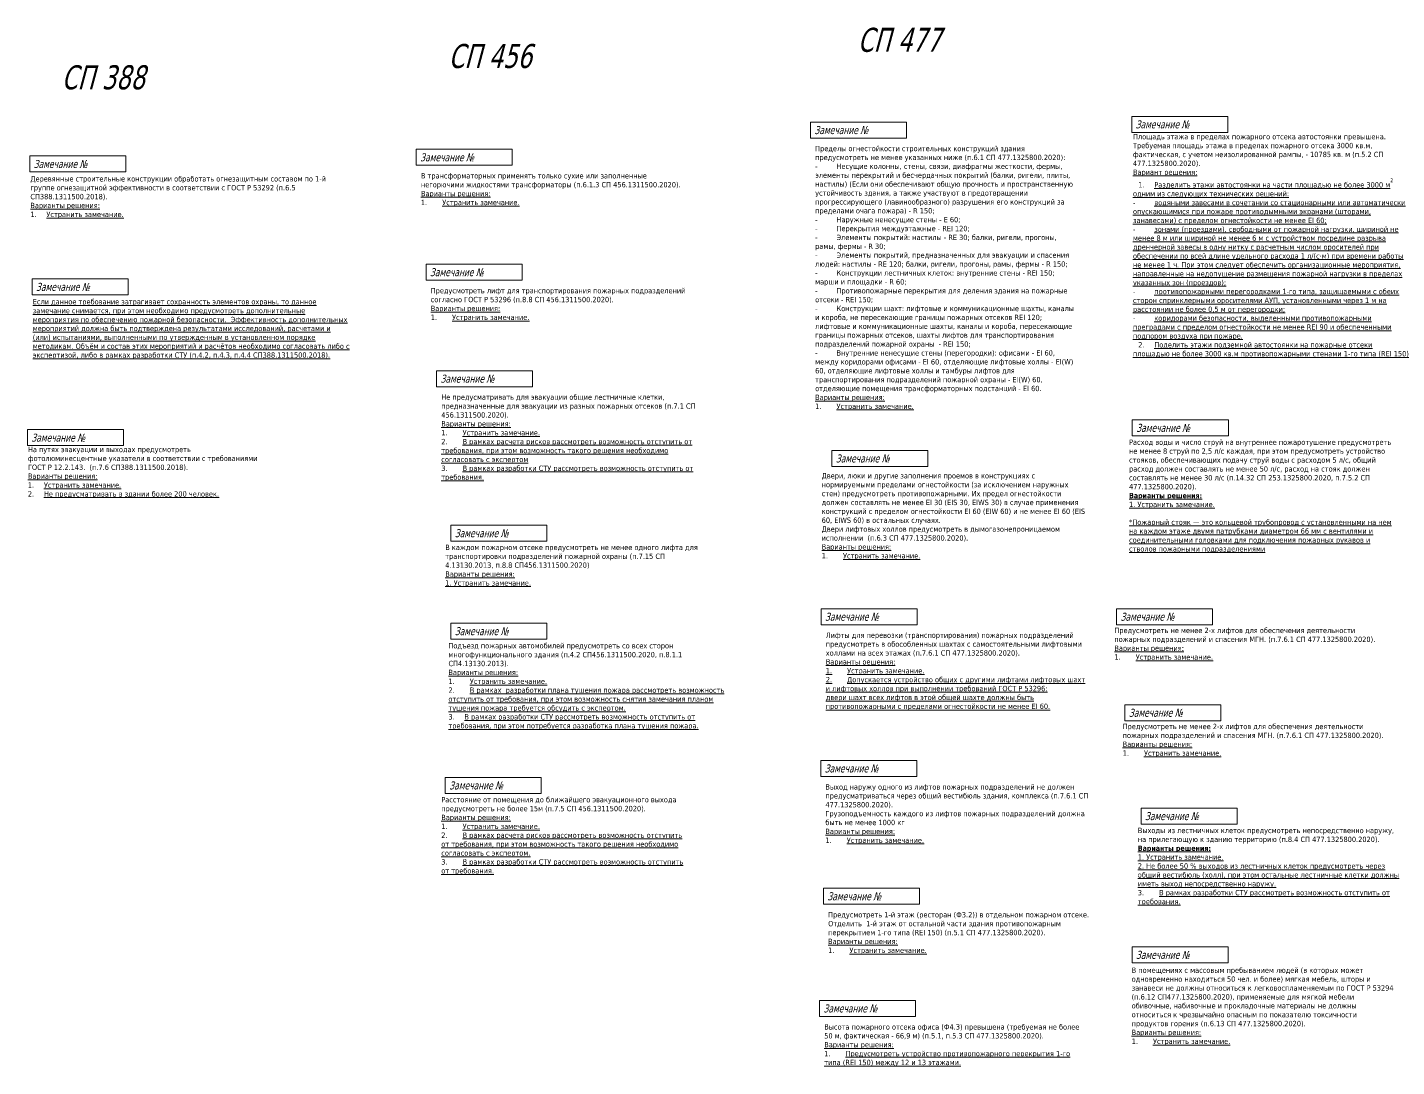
# Model space of a CAD drawing. Header units: millimetres. Extents: x -204396 to 1997851, y -2958255 to 237418.
# Drawn here: x 1094857 to 1248865, y -206545 to -89591 of the extents above; entities that cross this region are included whole.
import ezdxf

# ---------------------------------------------------------------- set-up
doc = ezdxf.new("R2010")
doc.units = ezdxf.units.MM
doc.layers.add('экспертиза', color=1, linetype='Continuous', lineweight=0)
doc.styles.add('ЭКСПЕРТИЗА', font='tahoma.ttf')

msp = doc.modelspace()

# ---------------------------------------------------------------- linework, layer by layer
at = {"layer": 'экспертиза', "lineweight": 0}
for points in [[(1219065, -99607), (1229865, -99607), (1229865, -101407), (1219065, -101407), (1219065, -99607)], [(1182938, -100247), (1193738, -100247), (1193738, -102047), (1182938, -102047), (1182938, -100247)], [(1138593, -103316), (1149393, -103316), (1149393, -105116), (1138593, -105116), (1138593, -103316)], [(1139696, -116242), (1150496, -116242), (1150496, -118042), (1139696, -118042), (1139696, -116242)], [(1140885, -128228), (1151685, -128228), (1151685, -130028), (1140885, -130028), (1140885, -128228)], [(1219137, -133761), (1229937, -133761), (1229937, -135561), (1219137, -135561), (1219137, -133761)], [(1185344, -137206), (1196144, -137206), (1196144, -139006), (1185344, -139006), (1185344, -137206)], [(1142484, -145615), (1153284, -145615), (1153284, -147415), (1142484, -147415), (1142484, -145615)], [(1184131, -155015), (1194931, -155015), (1194931, -156815), (1184131, -156815), (1184131, -155015)], [(1217372, -155015), (1228172, -155015), (1228172, -156815), (1217372, -156815), (1217372, -155015)], [(1142484, -156642), (1153284, -156642), (1153284, -158442), (1142484, -158442), (1142484, -156642)], [(1218304, -165825), (1229104, -165825), (1229104, -167625), (1218304, -167625), (1218304, -165825)], [(1184089, -172091), (1194889, -172091), (1194889, -173891), (1184089, -173891), (1184089, -172091)], [(1141862, -174003), (1152662, -174003), (1152662, -175803), (1141862, -175803), (1141862, -174003)], [(1220121, -177451), (1230921, -177451), (1230921, -179251), (1220121, -179251), (1220121, -177451)], [(1184396, -186474), (1195196, -186474), (1195196, -188274), (1184396, -188274), (1184396, -186474)], [(1219105, -193065), (1229905, -193065), (1229905, -194865), (1219105, -194865), (1219105, -193065)], [(1183958, -199096), (1194758, -199096), (1194758, -200896), (1183958, -200896), (1183958, -199096)]]:
    msp.add_lwpolyline(points, dxfattribs=at)
at = {"layer": 'экспертиза', "lineweight": 0, "transparency": 33554687}
for points in [[(1095119, -104063), (1105919, -104063), (1105919, -105863), (1095119, -105863), (1095119, -104063)], [(1095385, -117895), (1106185, -117895), (1106185, -119695), (1095385, -119695), (1095385, -117895)], [(1094857, -134862), (1105657, -134862), (1105657, -136662), (1094857, -136662), (1094857, -134862)]]:
    msp.add_lwpolyline(points, dxfattribs=at)

# ---------------------------------------------------------------- texts
at = {"layer": 'экспертиза', "color": 2, "lineweight": 0, "style": 'ЭКСПЕРТИЗА', "oblique": 14.99998, "width": 0.8}
for s, p in [('СП 477', (1188239, -92340)), ('СП 456', (1142215, -94158)), ('СП 388', (1098698, -96558))]:
    msp.add_text(s, height=2700, dxfattribs=at).set_placement(p)
at = {"layer": 'экспертиза', "lineweight": 0, "style": 'ЭКСПЕРТИЗА', "oblique": 14.99998, "width": 0.8}
for p in [(1219515, -100957), (1183388, -101597), (1139043, -104666), (1140146, -117592), (1141335, -129578), (1219587, -135111), (1185794, -138556), (1142934, -146965), (1184581, -156365), (1217822, -156365), (1142934, -157992), (1218754, -167175), (1184539, -173441), (1142312, -175353), (1220571, -178801), (1184846, -187824), (1219555, -194415), (1184408, -200446)]:
    msp.add_text('Замечание №', height=900, dxfattribs=at).set_placement(p)
at = {"layer": 'экспертиза', "lineweight": 0, "ltscale": 100, "transparency": 33554687, "style": 'ЭКСПЕРТИЗА', "oblique": 14.99998, "width": 0.8}
for p in [(1095569, -105413), (1095835, -119245), (1095307, -136212)]:
    msp.add_text('Замечание №', height=900, dxfattribs=at).set_placement(p)
at = {"layer": 'экспертиза', "lineweight": 0, "ltscale": 100, "char_height": 600, "attachment_point": 1, "style": 'ЭКСПЕРТИЗА'}
for s, insert, width in [('\\A1;Площадь этажа в пределах пожарного отсека автостоянки превышена. Требуемая площадь этажа в пределах пожарного отсека 3000 кв.м, фактическая, с учетом неизолированной рампы, - 10785 кв. м (п.5.2 СП 477.1325800.2020){\\A0;.}\\P{\\L\\C6;Вариант решения:\\P\\pi-1800,l2400,t2400;\\A0;\\l1.^I\\LРазделить этажи автостоянки на части площадью не более 3000 м\\A1;\\H0.70833x;\\S2^ ;\\H1.41177x;\\P\\pi0,l0,tz;одним из следующих технических решений:\\P\\l-^I\\Lводяными завесами в сочетании со стационарными или автоматически опускающимися при пожаре противодымными экранами (шторами, занавесами) с пределом огнестойкости не менее EI 60;\\P\\l-^I\\Lзонами (проездами), свободными от пожарной нагрузки, шириной не менее 8 м или шириной не менее 6 м с устройством посредине разрыва дренчерной завесы в одну нитку с расчетным числом оросителей при обеспечении по всей длине удельного расхода 1 л/(с·м) при времени работы не менее 1 ч. При этом следует обеспечить организационные мероприятия, направленные на недопущение размещения пожарной нагрузки в пределах указанных зон (проездов);\\P\\l-^I\\Lпротивопожарными перегородками 1-го типа, защищаемыми с обеих сторон спринклерными оросителями АУП, установленными через 1 м на расстоянии не более 0,5 м от перегородки;\\P\\l-^I\\Lкоридорами безопасности, выделенными противопожарными преградами с пределом огнестойкости не менее REI 90 и обеспеченными подпором воздуха при пожаре.\\P\\pi-1800,l2400,t2400;\\l2.^I\\LПоделить этажи подземной автостоянки на пожарные отсеки \\P\\pi0,l0,tz;площадью не более 3000 кв.м противопожарными стенами 1-го типа (REI 150)}', (1219210, -101589), 29465.55), ('На путях эвакуации и выходах предусмотреть фотолюминесцентные указатели в соответствии с требованиями ГОСТ Р 12.2.143.  (п.7.6 СП388.1311500.2018).\\P\\pt1200;{\\L\\C6;Варианты решения:\\P\\pt1800;\\l1.^I\\LУстранить замечание.\\P\\l2.^I\\LНе предусматривать в здании более 200 человек.}', (1094915, -136794), 25338.67), ('В каждом пожарном отсеке предусмотреть не менее одного лифта для транспортировки подразделений пожарной охраны (п.7.15 СП 4.13130.2013, п.8.8 СП456.1311500.2020)\\P{\\L\\C6;Варианты решения:\\P1. Устранить замечание.}', (1141858, -147811), 28419.46), ('Подъезд пожарных автомобилей предусмотреть со всех сторон многофункционального здания (п.4.2 СП456.1311500.2020, п.8.1.1 СП4.13130.2013).\\P{\\L\\C6;Варианты решения:\\P\\l1.^I\\LУстранить замечание.\\P\\l2.^I\\LВ рамках  разработки плана тушения пожара рассмотреть возможность отступить от требования, при этом возможность снятия замечания планом тушения пожара требуется обсудить с экспертом.\\P\\pt1800;\\l3.^I\\LВ рамках разработки СТУ рассмотреть возможность отступить от требования, при этом потребуется разработка плана тушения пожара.}', (1142216, -158878), 31005.15)]:
    msp.add_mtext(s, dxfattribs=dict(at, insert=insert, width=width))
at = {"layer": 'экспертиза', "lineweight": 0, "ltscale": 100, "transparency": 33554687, "char_height": 600, "attachment_point": 1, "style": 'ЭКСПЕРТИЗА'}
for s, insert, width in [('Пределы огнестойкости строительных конструкций здания предусмотреть не менее указанных ниже (п.6.1 СП 477.1325800.2020):\\P-^IНесущие колонны, стены, связи, диафрагмы жесткости, фермы, элементы перекрытий и бесчердачных покрытий (балки, ригели, плиты, настилы) (Если они обеспечивают общую прочность и пространственную устойчивость здания, а также участвуют в предотвращении прогрессирующего (лавинообразного) разрушения его конструкций за пределами очага пожара) - R 150;\\P-^IНаружные ненесущие стены - Е 60;\\P-^IПерекрытия междуэтажные - REI 120;\\P-^IЭлементы покрытий: настилы - RE 30; балки, ригели, прогоны, рамы, фермы - R 30;\\P-^IЭлементы покрытий, предназначенных для эвакуации и спасения людей: настилы - RE 120; балки, ригели, прогоны, рамы, фермы - R 150;\\P-^IКонструкции лестничных клеток: внутренние стены - REI 150; марши и площадки - R 60;\\P-^IПротивопожарные перекрытия для деления здания на пожарные отсеки - REI 150;\\P-^IКонструкции шахт: лифтовые и коммуникационные шахты, каналы и короба, не пересекающие границы пожарных отсеков REI 120; лифтовые и коммуникационные шахты, каналы и короба, пересекающие границы пожарных отсеков, шахты лифтов для транспортирования подразделений пожарной охраны  - REI 150;\\P-^IВнутренние ненесущие стены (перегородки): офисами - EI 60, между коридорами офисами - EI 60, отделяющие лифтовые холлы - EI(W) 60, отделяющие лифтовые холлы и тамбуры лифтов для транспортирования подразделений пожарной охраны - EI(W) 60, отделяющие помещения трансформаторных подстанций - EI 60.{\\L\\C6;\\PВарианты решения:\\P\\l1.^I\\LУстранить замечание.}', (1183464, -102924), 28267.99), ('В трансформаторных применять только сухие или заполненные негорючими жидкостями трансформаторы (п.6.1.3 СП 456.1311500.2020).{\\L\\C6;\\PВарианты решения:\\P\\l1.^I\\LУстранить замечание.}', (1139119, -105993), 28267.99), ('Деревянные строительные конструкции обработать огнезащитным составом по 1-й группе огнезащитной эффективности в соответствии с ГОСТ Р 53292 (п.6.5 СП388.1311500.2018).\\P\\pt1200;{\\L\\C6;Варианты решения:\\P\\pt1800;\\l1.^I\\LУстранить замечание.}', (1095193, -106334), 34068.54), ('Предусмотреть лифт для транспортирования пожарных подразделений согласно ГОСТ Р 53296 (п.8.8 СП 456.1311500.2020).{\\L\\C6;\\PВарианты решения:\\P\\l1.^I\\LУстранить замечание.}', (1140222, -118919), 28267.99), ('\\pt1800;{\\L\\C6;Если данное требование затрагивает сохранность элементов охраны, то данное замечание снимается, при этом необходимо предусмотреть дополнительные мероприятия по обеспечению пожарной безопасности.  Эффективность дополнительных мероприятий должна быть подтверждена результатами исследований, расчетами и (или) испытаниями, выполненными по утвержденным в установленном порядке методикам. Объём и состав этих мероприятий и расчётов необходимо согласовать либо с экспертизой, либо в рамках разработки СТУ (п.4.2, п.4.3, п.4.4 СП388.1311500.2018).}', (1095458, -120166), 34068.54), ('Не предусматривать для эвакуации общие лестничные клетки, предназначенные для эвакуации из разных пожарных отсеков (п.7.1 СП 456.1311500.2020).{\\L\\C6;\\PВарианты решения:\\P\\l1.^I\\LУстранить замечание.\\P\\l2.^I\\LВ рамках расчета рисков рассмотреть возможность отступить от требования, при этом возможность такого решения необходимо согласовать с экспертом\\P\\H1x;\\l3.^I\\LВ рамках разработки СТУ рассмотреть возможность отступить от требования.}', (1141411, -130905), 28267.99), ('\\A1;Расход воды и число струй на внутреннее пожаротушение предусмотреть не менее 8 струй по 2,5 л/с каждая, при этом предусмотреть устройство стояков, обеспечивающих подачу струй воды с расходом 5 л/с, общий расход должен составлять не менее 50 л/с, расход на стояк должен составлять не менее 30 л/с (п.14.32 СП 253.1325800.2020, п.7.5.2 СП 477.1325800.2020).\\P{\\fTahoma|b1|i0|c204|p34;\\L\\C6;Варианты решения:\\fTahoma|b0|i0|c204|p34;\\P1. Устранить замечание.\\P\\P*Пожарный стояк — это кольцевой трубопровод с установленными на нем на каждом этаже двумя патрубками диаметром 66 мм с вентилями и соединительными головками для подключения пожарных рукавов и стволов пожарными подразделениями}', (1218770, -135976), 28267.99), ('Двери, люки и другие заполнения проемов в конструкциях с нормируемыми пределами огнестойкости (за исключением наружных стен) предусмотреть противопожарными. Их предел огнестойкости должен составлять не менее EI 30 (EIS 30, EIWS 30) в случае применения конструкций с пределом огнестойкости EI 60 (EIW 60) и не менее EI 60 (EIS 60, EIWS 60) в остальных случаях.\\PДвери лифтовых холлов предусмотреть в дымогазонепроницаемом исполнении  (п.6.3 СП 477.1325800.2020).{\\L\\C6;\\PВарианты решения:\\P\\l1.^I\\LУстранить замечание.}', (1184197, -139751), 28267.99), ('Лифты для перевозки (транспортирования) пожарных подразделений предусмотреть в обособленных шахтах с самостоятельными лифтовыми холлами на всех этажах (п.7.6.1 СП 477.1325800.2020).{\\L\\C6;\\PВарианты решения:\\P1.^IУстранить замечание.\\P2.^IДопускается устройство общих с другими лифтами лифтовых шахт и лифтовых холлов при выполнении требований ГОСТ Р 53296:\\Pдвери шахт всех лифтов в этой общей шахте должны быть противопожарными с пределами огнестойкости не менее EI 60.}', (1184657, -157692), 28267.99), ('Предусмотреть не менее 2-х лифтов для обеспечения деятельности пожарных подразделений и спасения МГН. (п.7.6.1 СП 477.1325800.2020).{\\L\\C6;\\PВарианты решения:\\P\\l1.^I\\LУстранить замечание.}', (1217119, -157154), 28267.99), ('Предусмотреть не менее 2-х лифтов для обеспечения деятельности пожарных подразделений и спасения МГН. (п.7.6.1 СП 477.1325800.2020).{\\L\\C6;\\PВарианты решения:\\P\\l1.^I\\LУстранить замечание.}', (1218051, -167963), 28267.99), ('Выход наружу одного из лифтов пожарных подразделений не должен предусматриваться через общий вестибюль здания, комплекса (п.7.6.1 СП 477.1325800.2020).\\PГрузоподъемность каждого из лифтов пожарных подразделений должна быть не менее 1000 кг{\\L\\C6;\\PВарианты решения:\\P\\l1.^I\\LУстранить замечание.}', (1184615, -174768), 28267.99), ('Расстояние от помещения до ближайшего эвакуационного выхода предусмотреть не более 15м (п.7.5 СП 456.1311500.2020).\\P{\\L\\C6;Варианты решения:\\P\\l1.^I\\LУстранить замечание.\\A1;\\P\\A0;\\l2.^I\\LВ рамках расчета рисков рассмотреть возможность отступить от требования, при этом возможность такого решения необходимо согласовать с экспертом.\\H0.91667x;\\l\\C0;\\P\\H1.09091x;\\C6;3.^I\\LВ рамках разработки СТУ рассмотреть возможность отступить от требования. }', (1141410, -176202), 26836.95), ('Выходы из лестничных клеток предусмотреть непосредственно наружу, на прилегающую к зданию территорию{\\A1; (п.8.4 СП 477.1325800.2020).\\P\\fTahoma|b1|i0|c204|p34;\\L\\C6;Варианты решения:\\fTahoma|b0|i0|c204|p34;\\P1. Устранить замечание.\\P2. \\A0;Не более 50 % выходов из лестничных клеток предусмотреть через общий вестибюль (холл), при этом остальные лестничные клетки должны иметь выход непосредственно наружу\\A1;.\\P\\A0;\\l3.^I\\LВ рамках разработки СТУ рассмотреть возможность отступить от требования.}', (1219754, -179666), 28267.99), ('Предусмотреть 1-й этаж (ресторан (Ф3.2)) в отдельном пожарном отсеке. Отделить  1-й этаж от остальной части здания противопожарным перекрытием 1-го типа (REI 150) (п.5.1 СП 477.1325800.2020).{\\L\\C6;\\PВарианты решения:\\P\\l1.^I\\LУстранить замечание.}', (1184922, -189151), 28267.99), ('В помещениях с массовым пребыванием людей (в которых может одновременно находиться 50 чел. и более) мягкая мебель, шторы и занавеси не должны относиться к легковоспламеняемым по ГОСТ Р 53294 (п.6.12 СП477.1325800.2020), применяемые для мягкой мебели обивочные, набивочные и прокладочные материалы не должны относиться к чрезвычайно опасным по показателю токсичности продуктов горения (п.6.13 СП 477.1325800.2020).\\P{\\L\\C6;Варианты решения:\\P\\l1.^I\\LУстранить замечание.}', (1219063, -195393), 28267.99), ('Высота пожарного отсека офиса (Ф4.3) превышена (требуемая не более 50 м, фактическая - 66,9 м) (п.5.1, п.5.3 СП 477.1325800.2020).{\\L\\C6;\\PВарианты решения:\\P\\l1.^I\\LПредусмотреть устройство противопожарного перекрытия 1-го типа (REI 150) между 12 и 13 этажами.}', (1184484, -201773), 28267.99)]:
    msp.add_mtext(s, dxfattribs=dict(at, insert=insert, width=width))

doc.saveas('drawing.dxf')
